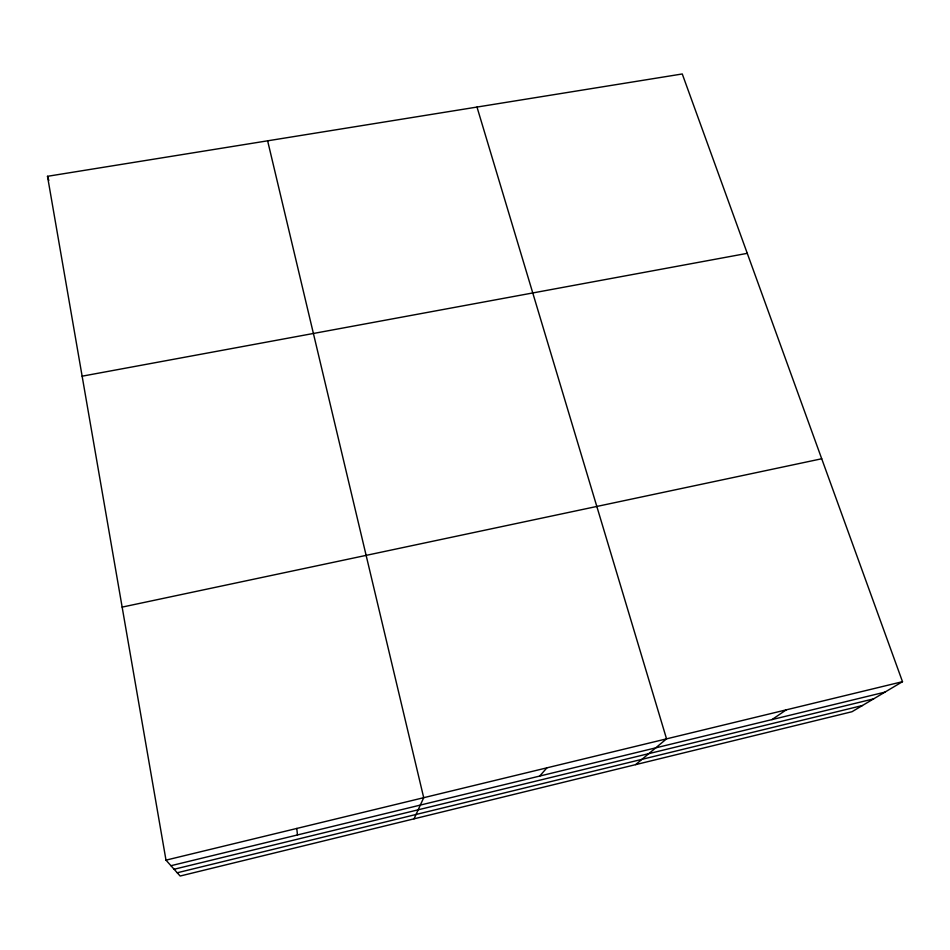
<?xml version="1.0" encoding="UTF-8"?>
<svg xmlns="http://www.w3.org/2000/svg" width="950" height="950" viewBox="0 0 950 950"><rect width="100%" height="100%" fill="white"/><g stroke="black" fill="none" stroke-linecap="round" stroke-linejoin="round"><path stroke-width="1.43" d="M414.034 818.829L423.712 797.703L267.627 140.814M539.707 776.067L546.903 767.849M635.609 764.643L666.544 738.851L476.995 107.065M771.958 719.613L786.256 709.852M902.5 681.684L852.019 711.716L180.144 876.031L165.989 860.142L47.5 176.308L682.266 73.969L902.5 681.684L165.989 860.142M177.234 872.765L862.446 705.518M170.941 865.711L884.901 692.146M174.111 869.262L873.62 698.867M122.146 607.109L821.714 458.767M82.127 376.188L747.27 253.341M47.5 176.308L48.818 180.464M296.792 828.447L297.457 834.955"/></g></svg>
